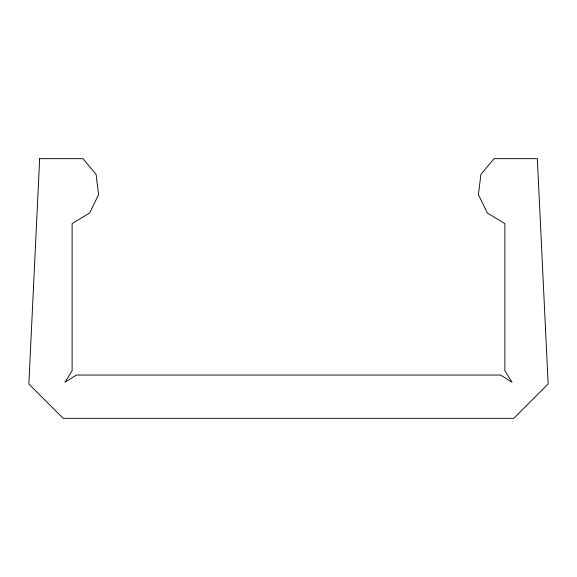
<?xml version="1.0" encoding="UTF-8"?>
<svg xmlns="http://www.w3.org/2000/svg" width="577" height="577" viewBox="0 0 577 577"><rect width="100%" height="100%" fill="white"/><g stroke="black" fill="none" stroke-linecap="round" stroke-linejoin="round"><path stroke-width="0.87" d="M39.669 158.675L28.85 384.015L63.16 418.325L513.84 418.325L548.15 384.015L537.331 158.675L494.056 158.675L480.915 174.341L478.412 194.637L487.363 213.028L504.875 223.587L504.875 370.722L512.073 382.248L500.547 375.05L76.453 375.05L64.927 382.248L72.125 370.722L72.125 223.587L89.637 213.028L98.588 194.637L96.085 174.341L82.944 158.675L39.669 158.675"/></g></svg>
